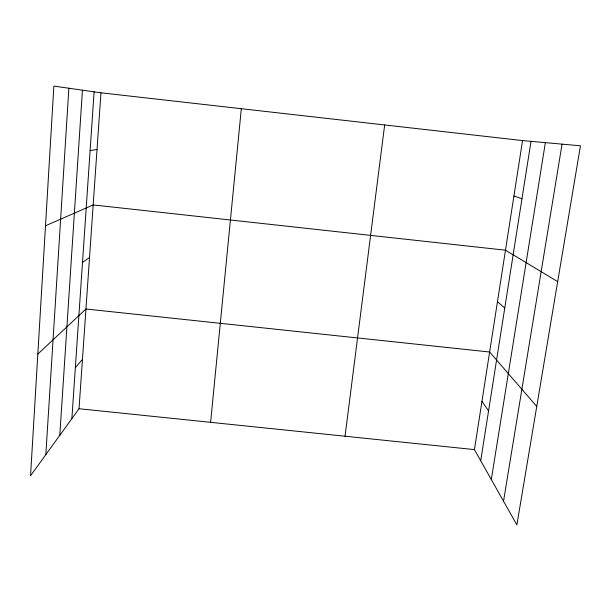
<?xml version="1.0" encoding="UTF-8"?>
<svg xmlns="http://www.w3.org/2000/svg" width="611" height="611" viewBox="0 0 611 611"><rect width="100%" height="100%" fill="white"/><g stroke="black" fill="none" stroke-linecap="round" stroke-linejoin="round"><path stroke-width="0.92" d="M45.833 454.615L68.867 88.221M59.786 435.33L82.439 90.161M71.877 418.619L94.102 91.818M79.033 408.728L100.952 92.796L53.86 86.09L30.55 475.732L79.033 408.728L474.434 449.604L516.883 524.91L580.45 145.8L522.55 140.583L100.952 92.796M210.604 422.331L241.322 108.712M345.039 436.231L384.663 124.957M474.434 449.604L522.55 140.583M480.712 460.747L531.005 141.347M491.313 479.551L545.363 142.638M503.533 501.226L562.044 144.143M75.344 367.692L82.462 359.398M37.829 354.075L85.952 309.006L489.632 352.012L536.748 406.437M82.5 262.402L89.527 257.529M45.504 225.787L93.178 204.922L505.48 250.197L557.683 281.61M90.1 150.581L97.019 149.496M513.92 196.009L521.97 198.735M497.469 301.651L504.762 307.997M481.949 401.32L488.556 410.936"/></g></svg>
